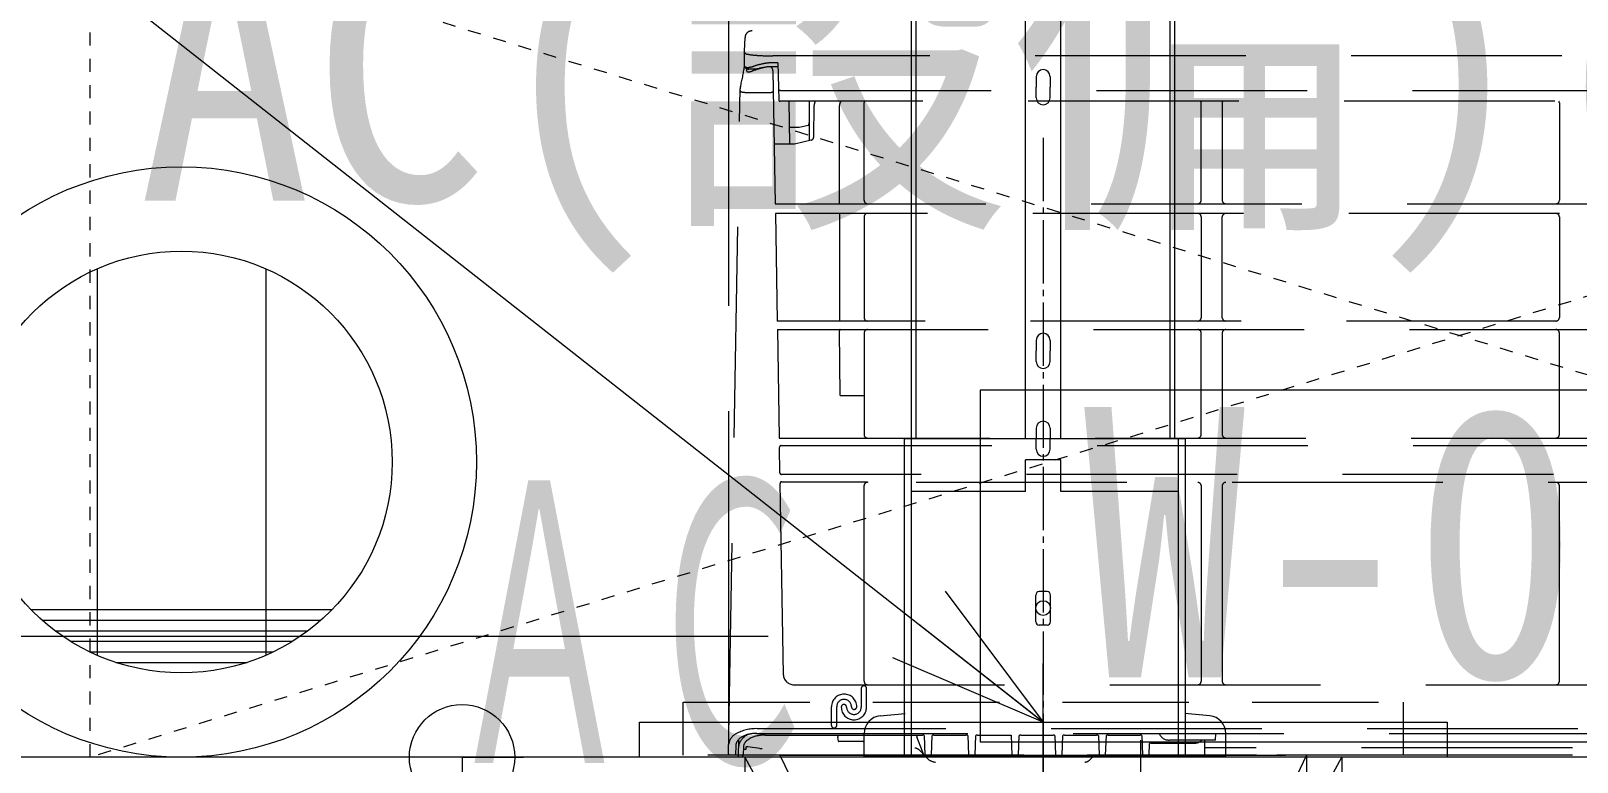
# Model space of a CAD drawing. Units: millimetres at full size, sheet at 1:30. Extents: x -17796 to 21385, y -23279 to 7734.
# Drawn here: x -12703 to -12262.7, y -4758.9 to -4550.9 of the extents above; entities that cross this region are included whole.
import ezdxf
from ezdxf.enums import TextEntityAlignment as Align

# ---------------------------------------------------------------- set-up
doc = ezdxf.new("R2010")
doc.units = ezdxf.units.MM
doc.header["$LTSCALE"] = 30
for name, pattern in [('CHAIN1', [8, 5, -1, 1, -1]), ('DASHED1', [1.8, 1.2, -0.6]), ('DASHED2', [3, 2, -1]), ('DASHED3', [4, 3, -1]), ('USER11', [0.25, 0.125, -0.125]), ('USER4', [0.78, 0.6, -0.06, 0.06, -0.06])]:
    doc.linetypes.add(name, pattern=pattern)
for name, color, linetype, lineweight in [('0-1_(W)電灯', 253, 'Continuous', 18), ('3-C_備品', 6, 'Continuous', 18), ('E-6_白実線', 134, 'Continuous', 9), ('E-A_---', 4, 'DASHED2', 9), ('E-B_ﾊｯﾁﾝｸﾞ', 5, 'Continuous', 9), ('E-E_文字', 6, 'Continuous', 9)]:
    doc.layers.add(name, color=color, linetype=linetype, lineweight=lineweight)
doc.styles.add('ＭＳ ゴシック', font='')
doc.styles.get('ＭＳ ゴシック').set_extended_font_data('MS Gothic')

# ---------------------------------------------------------------- blocks, each defined once
blk = doc.blocks.new('dg')
at = {"layer": 'E-A_---'}
for p, q in [((426.33, 120.06), (-338.36, 120.06)), ((-345.8, 115.76), (-345.79, 116.43)), ((-343.66, 116.34), (-345.33, 116.34)), ((-336.97, 118.07), (-338.46, 118.09)), ((-338.35, 115.84), (-337.72, 78)), ((-336.96, 118.07), (-336.71, 107.55)), ((-351.01, -78.53), (-347.7, 110.74)), ((-336.25, 110.25), (424.23, 110.25)), ((424.29, 107.16), (-336.31, 107.16)), ((-333.58, 94.92), (-333.78, 107.16)), ((-328.01, 107.16), (-328.01, 95.94)), ((-326.76, 97.01), (-326.6, 105.99)), ((-319.41, 78), (-319.41, 105.95)), ((-312.41, 78.97), (-312.41, 106.84)), ((-216.41, 78.97), (-216.41, 106.87)), ((-210.41, 106.87), (-210.41, 79.02)), ((-114.41, 106.75), (-114.41, 79.01)), ((-337.72, 78), (425.7, 78)), ((-337.68, 75.27), (-337.15, 44.63)), ((425.65, 75.25), (-337.68, 75.25)), ((-319.41, 75.05), (-319.41, 45)), ((-312.41, 74.32), (-312.41, 45.59)), ((-216.41, 74.32), (-216.41, 45.59)), ((-210.41, 45.59), (-210.41, 74.27)), ((-114.41, 74.28), (-114.41, 45.63)), ((425.01, 44.63), (-337.15, 44.63)), ((-337.11, 42.22), (-336.58, 11.37)), ((-337.11, 42.22), (424.96, 42.22)), ((-319.24, 23.47), (-319.41, 41.84)), ((-312.41, 41.23), (-312.41, 12.35)), ((-216.41, 12.3), (-216.41, 41.29)), ((-210.41, 41.29), (-210.41, 12.3)), ((-114.41, 12.3), (-114.41, 41.25)), ((-319.24, 23.47), (-312.41, 23.47)), ((-336.58, 11.35), (424.36, 11.35)), ((-336.03, 9.19), (424.01, 9.19)), ((-336.4, 1.48), (-336.53, 8.7)), ((423.88, 0.99), (-335.9, 0.99)), ((-335.4, -55.89), (-336.35, -1.59)), ((-335.85, -1.09), (-311.41, -1.09)), ((-312.41, -57.84), (-312.41, -2.17)), ((-311.41, -1.09), (-311.41, -1.26)), ((302.39, -1.26), (-311.41, -1.26)), ((-216.41, -2.17), (-216.41, -57.84)), ((-210.41, -2.17), (-210.41, -57.84)), ((-114.41, -57.84), (-114.41, -2.1)), ((-332.41, -58.84), (420.39, -58.84)), ((-313.2, -59.9), (-313.2, -65.2)), ((-311.7, -65.2), (-311.7, -59.9)), ((-321.7, -70.4), (-321.7, -65.11)), ((-320.2, -70.4), (-320.2, -65.11)), ((-348.21, -79.34), (-348.12, -74.38)), ((-342.9, -72.67), (430.88, -72.67)), ((430.86, -71.35), (-342.88, -71.35)), ((-340.62, -73.16), (-295.79, -73.16)), ((-319.87, -73.43), (-319.87, -73.16)), ((-319.68, -74.89), (-319.84, -73.77)), ((-312.41, -74.68), (-312.41, -73.09)), ((-297.43, -73.37), (-297.43, -73.16)), ((-295.33, -79.09), (-297.39, -73.62)), ((-295.3, -73.3), (-295.11, -78.86)), ((-293.22, -78.86), (-293.02, -73.3)), ((-292.53, -73.16), (-283.39, -73.16)), ((-282.9, -73.3), (-282.71, -78.86)), ((-280.82, -78.86), (-280.62, -73.3)), ((-268.42, -78.86), (-268.22, -73.3)), ((-267.73, -73.16), (-258.59, -73.16)), ((-258.1, -73.3), (-257.91, -78.86)), ((-256.02, -78.86), (-255.82, -73.3)), ((-255.33, -73.16), (-246.19, -73.16)), ((-245.69, -73.31), (-245.51, -78.86)), ((-243.62, -78.86), (-243.42, -73.3)), ((-242.93, -73.16), (-233.79, -73.16)), ((-233.3, -73.31), (-233.11, -78.86)), ((-212.3, -74.57), (-225.48, -74.57)), ((-212.3, -74.57), (-212.27, -72.67)), ((-348.2, -78.84), (-350.71, -78.84)), ((-348.96, -76.08), (-349.01, -78.84)), ((-346.76, -76.44), (-346.84, -78.86)), ((-295.42, -78.84), (-346.84, -78.86)), ((-346.11, -77.29), (-346.79, -77.29)), ((-346.05, -76.56), (-346.11, -77.29)), ((-342.12, -76.97), (-345.55, -76.54)), ((-312.71, -75.04), (-319.63, -75.04)), ((-231.22, -78.86), (-231.1, -75.56)), ((-230.61, -75.46), (-218.41, -75.46)), ((249.29, -76.84), (-215.41, -76.84)), ((-348.21, -79.34), (-347.34, -79.34)), ((-215.91, -79.34), (-294.9, -79.34)), ((-294.48, -79.73), (-294.87, -79.34)), ((-247.28, -79.34), (-248.23, -80.3))]:
    blk.add_line(p, q, dxfattribs=at)
for points in [[(-346.5, 117.16), (-346.5, 121.38), (-346.3, 125.28)], [(-328.35, 100.24), (-330.92, 99.69), (-333.66, 99.71)], [(-327.52, 96.06), (-332.21, 94.93), (-338.01, 94.92)], [(-280.13, -73.16), (-270.51, -73.16), (-270.31, -78.86)], [(249.35, -78.84), (-215.41, -78.84), (-215.41, -74.57)]]:
    blk.add_lwpolyline(points, dxfattribs=at)
for centre, radius, start, end in [((-344.41, 125.28), 1.89, 85.5863, 180.0532), ((-345.55, 121.61), 1.06, 206.1239, 267.4084), ((-341.41, 143.98), 23.8, 259.8667, 266.6239), ((-338.05, 190.66), 70.6, 266.1322, 269.7495), ((-400.25, 124.73), 54.32, 345.6044, 351.9008), ((-346.29, 117.19), 0.208, 188.4908, 240.345), ((-345.74, 117.96), 1.15, 235.8721, 260.5269), ((-345.83, 116.98), 0.476, 182.8421, 238.9658), ((-345.22, 117.96), 1.63, 238.2551, 253.0355), ((-345.52, 118.92), 2.13, 259.2194, 280.6036), ((-345.65, 115.78), 0.149, 185.3295, 236.5734), ((-345.35, 116.2), 0.668, 235.0391, 278.252), ((-345.24, 117.95), 1.62, 253.8087, 270.4714), ((-345.92, 120.87), 5.38, 277.1265, 288.9823), ((-347.05, 127.6), 10.95, 280.1005, 287.2599), ((-322.87, 51.7), 67.54, 106.4823, 108.3852), ((-334.92, 88.04), 30.43, 101.4911, 106.9763), ((-344.51, 127.92), 11.61, 274.183, 281.3304), ((-333.99, 70.26), 47, 98.3839, 100.1003), ((-337.22, 99.98), 17.17, 97.8566, 106.2848), ((-338.57, 105.27), 12.82, 89.5145, 100.8263), ((-339.39, 116.08), 0.924, 62.1583, 100.719), ((-336.2, -40.29), 157.25, 90.2687, 91.0365), ((-339.6, 115.83), 1.25, 0.4476, 59.2508), ((-347.26, 110.32), 0.488, 203.2897, 266.0551), ((-345.7, 110.69), 2, 164.5123, 178.6531), ((-336.28, 109.74), 0.513, 87.359, 158.0598), ((-345.76, 118.22), 8.54, 259.6388, 268.5142), ((-341.12, 271.56), 161.95, 268.2775, 270.7982), ((-338.15, 107.92), 1.85, 92.514, 112.5395), ((-336.33, 107.55), 0.387, 179.0363, 271.9651), ((-324.43, 106.1), 2.17, 150.7245, 183.0019), ((-317.54, 105.96), 1.87, 139.8774, 180.2435), ((-311.58, 106.84), 0.836, 157.5745, 180.0053), ((-217.68, 106.57), 1.3, 13.0148, 26.8942), ((-209.67, 106.74), 0.752, 145.4706, 169.9408), ((-115.31, 106.74), 0.896, 0.9067, 28.3039), ((-329.29, 101.12), 1.29, 316.8412, 5.8289), ((-327.76, 97.03), 0.999, 283.5574, 359.0309), ((-318.92, 75.04), 0.493, 154.668, 179.7764), ((-311.42, 74.26), 0.998, 89.7581, 176.3982), ((-311.4, 79.01), 1.01, 179.9024, 269.5931), ((-217.42, 79.01), 1.01, 270.4563, 357.2906), ((-217.41, 74.26), 0.998, 3.7241, 90.2164), ((-209.4, 79.01), 1.01, 182.8134, 269.5126), ((-209.42, 74.26), 0.995, 89.7096, 179.618), ((-115.42, 79.01), 1.01, 270.4433, 357.2315), ((-115.41, 74.26), 0.996, 1.1853, 90.2492), ((-318.9, 45.01), 0.508, 180.5071, 227.6248), ((-311.4, 45.64), 1.01, 182.8509, 268.7701), ((-217.42, 45.64), 1.01, 271.1378, 357.2448), ((-209.4, 45.64), 1.01, 182.6911, 269.6473), ((-115.42, 45.64), 1.01, 271.0833, 359.7171), ((-318.77, 41.8), 0.646, 139.1025, 176.1026), ((-311.39, 41.2), 1.02, 91.5907, 178.3357), ((-217.41, 41.22), 0.999, 3.7675, 89.3733), ((-209.42, 41.22), 0.997, 90.5155, 176.3333), ((-115.41, 41.23), 0.995, 1.1257, 90.2917), ((-336.03, 8.69), 0.502, 90.0858, 177.7651), ((-311.41, 12.35), 1.01, 183.0542, 269.7258), ((-217.41, 12.35), 1, 270.2129, 357.0108), ((-209.41, 12.35), 1, 182.9449, 269.3975), ((-115.41, 12.35), 1, 270.1979, 357.0222), ((-335.9, 1.49), 0.5, 181.0489, 270.0395), ((-335.85, -1.59), 0.502, 90.0493, 180.4143), ((-311.41, -2.27), 1.01, 90.8702, 174.7363), ((-217.41, -2.27), 1.01, 5.2597, 89.8234), ((-209.41, -2.27), 1.01, 90.9365, 174.7114), ((-115.42, -2.28), 1.02, 9.7915, 89.6798), ((-332.41, -55.84), 3, 181, 269.96), ((-318.1, -65.11), 3.6, 0.0143, 179.993), ((-312.45, -59.9), 0.75, 359.993, 180.007), ((-311.41, -57.84), 1, 180.0081, 268.7817), ((-217.44, -57.83), 1.03, 281.091, 359.5007), ((-209.38, -57.83), 1.03, 181.6153, 258.9943), ((-115.41, -57.84), 1, 273.2367, 358.9472), ((-318.1, -65.11), 2.1, 0.007, 180.007), ((-318.15, -65.2), 0.75, 0.007, 179.993), ((-315.3, -65.2), 3.6, 180.0143, 0.007), ((-315.3, -65.2), 2.1, 180.007, 359.993), ((-315.25, -65.11), 0.75, 180.007, 0.0283), ((-320.95, -70.4), 0.75, 180.007, 359.993), ((-347.14, -76.25), 3.85, 117.1544, 172.4399), ((-346.02, -76.47), 2.97, 126.1, 172.5145), ((-343.14, -83.24), 11.9, 88.7483, 118.9354), ((-344.74, -76.75), 3.42, 142.2937, 177.5858), ((-343.84, -79.48), 6.69, 104.5725, 125.9882), ((-342.76, -78.2), 5.89, 118.018, 142.8966), ((-344.34, -76.69), 2.43, 128.3736, 174.0375), ((-341.33, -80.55), 7.32, 96.0047, 128.1099), ((-342.92, -82.74), 10.07, 89.9143, 104.9687), ((-340.63, -83.81), 10.64, 89.9706, 97.9338), ((-316.97, -73.39), 2.89, 180.841, 187.523), ((-312.71, -74.73), 0.307, 270.4909, 9.6749), ((-296.84, -73.41), 0.587, 176.4718, 201.0163), ((-295.77, -74.03), 0.867, 56.9306, 91.1148), ((-292.55, -74.02), 0.86, 88.8803, 123.3761), ((-283.37, -74.01), 0.85, 56.5683, 91.4703), ((-280.15, -74.01), 0.852, 88.6999, 123.5514), ((-267.73, -74.11), 0.948, 89.8484, 120.9186), ((-258.58, -74.06), 0.901, 57.596, 90.4511), ((-255.35, -74.02), 0.86, 88.8836, 123.3742), ((-246.19, -74.04), 0.882, 55.6471, 92.378), ((-242.94, -74.04), 0.881, 89.3034, 122.9494), ((-233.75, -73.92), 0.761, 52.8904, 93.2015), ((-225.62, -71.65), 2.93, 200.3623, 272.8004), ((-218.37, -72.31), 3.15, 269.286, 313.9889), ((-350.71, -78.54), 0.3, 179, 270), ((-347.34, -78.84), 0.5, 269.7319, 357.9997), ((-345.72, -77.95), 1.43, 82.9063, 103.1536), ((-341.46, -70.81), 6.19, 263.8839, 270.0859), ((-319.38, -74.88), 0.297, 183.4022, 213.0965), ((-298.22, -79.09), 2.26, 45.7468, 83.7451), ((-301.53, -83.22), 7.55, 36.4588, 49.6657), ((-294.92, -78.89), 0.449, 205.8925, 270.3991), ((-294.61, -78.84), 0.5, 182.0115, 268.7018), ((-293.72, -78.84), 0.5, 270, 357.5701), ((-282.21, -78.84), 0.5, 182.0003, 270), ((-281.32, -78.84), 0.5, 270, 357.2781), ((-269.81, -78.84), 0.5, 180.9601, 269.9922), ((-268.92, -78.84), 0.5, 270, 357.9997), ((-257.41, -78.84), 0.5, 182.0003, 270), ((-256.52, -78.84), 0.5, 270, 357.695), ((-245.01, -78.84), 0.5, 182.0128, 269.9918), ((-244.12, -78.84), 0.5, 269.8529, 357.3442), ((-232.61, -78.84), 0.5, 182.5486, 270), ((-231.72, -78.84), 0.5, 270, 357.9997), ((-230.63, -76.57), 1.11, 89.2107, 115.1414), ((-215.91, -78.84), 0.5, 270, 0), ((-291.83, -77.15), 3.7, 224.2189, 266.1478), ((-249.53, -79.01), 1.83, 269.9827, 315.2769)]:
    blk.add_arc(centre, radius, start, end, dxfattribs=at)

msp = doc.modelspace()

# ---------------------------------------------------------------- linework, layer by layer
at = {"layer": '0-1_(W)電灯', "color": 6, "linetype": 'USER11'}
for p, q in [((-11906.09, -4517.58), (-12686.09, -4757.58)), ((-12686.09, -4517.58), (-11906.09, -4757.58))]:
    msp.add_line(p, q, dxfattribs=at)
at = {"layer": '0-1_(W)電灯', "color": 171}
msp.add_line((-12580.23, -4757.58), (-12562.73, -4757.58), dxfattribs=at)
at = {"layer": '0-1_(W)電灯', "color": 7}
msp.add_line((-12580.23, -4757.58), (-12580.23, -4787.58), dxfattribs=at)
at = {"layer": '0-1_(W)電灯', "color": 6, "linetype": 'USER11'}
msp.add_lwpolyline([(-12686.09, -4757.58), (-12686.09, -4517.58), (-11906.09, -4517.58), (-11906.09, -4757.58)], close=True, dxfattribs=at)
at = {"layer": '0-1_(W)電灯', "color": 2}
msp.add_lwpolyline([(-12432.68, -4753.16), (-12182.68, -4753.16), (-12182.68, -4653.16), (-12432.68, -4653.16)], close=True, dxfattribs=at)
at = {"layer": '0-1_(W)電灯', "color": 4}
msp.add_lwpolyline([(-11589.72, -4967.58), (-11589.72, -4757.58), (-12789.72, -4757.58), (-12789.72, -4967.58)], dxfattribs=at)
at = {"layer": '0-1_(W)電灯', "color": 7}
msp.add_circle((-12580.23, -4757.58), 15, dxfattribs=at)
at = {"layer": '3-C_備品', "color": 54, "linetype": 'USER4'}
msp.add_line((-12414.72, -4581.38), (-12414.72, -5166.03), dxfattribs=at)
at = {"layer": '3-C_備品', "color": 7}
msp.add_line((-12414.72, -4747.58), (-12450.12, -4719.79), dxfattribs=at)
at = {"layer": '3-C_備品'}
for p, q in [((-12499.72, -4757.58), (-12499.72, -5067.58)), ((-12499.72, -4757.58), (-12329.72, -5067.58)), ((-12499.72, -5067.58), (-12329.72, -4757.58)), ((-12329.72, -4757.58), (-12329.72, -5067.58))]:
    msp.add_line(p, q, dxfattribs=at)
msp.add_lwpolyline([(-12941.85, -4296.22), (-12989.51, -4296.22), (-12415.43, -4747.03)], dxfattribs=at)
at = {"layer": '3-C_備品', "color": 7}
msp.add_lwpolyline([(-12442.67, -4710.31), (-12414.72, -4747.58), (-12457.56, -4729.27)], dxfattribs=at)
at = {"layer": '3-C_備品'}
msp.add_lwpolyline([(-12529.72, -4747.58), (-12299.72, -4747.58), (-12299.72, -4757.58), (-12529.72, -4757.58)], close=True, dxfattribs=at)
at = {"layer": 'E-6_白実線', "linetype": 'DASHED1'}
for p, q in [((-12414.72, -5144.94), (-12414.72, -4716.97)), ((-12517.22, -4741.94), (-12312.22, -4741.94)), ((-12517.22, -4756.94), (-12517.22, -4741.94)), ((-12312.22, -4741.94), (-12312.22, -4756.94)), ((-12312.22, -4756.94), (-12517.22, -4756.94)), ((-12489.72, -4756.94), (-12339.72, -4756.94)), ((-12489.72, -5069.94), (-12489.72, -4756.94)), ((-12339.72, -4756.94), (-12489.72, -5069.94)), ((-12489.72, -4756.94), (-12339.72, -5069.94)), ((-12339.72, -4756.94), (-12339.72, -5069.94))]:
    msp.add_line(p, q, dxfattribs=at)
at = {"layer": 'E-A_---', "color": 3, "linetype": 'Continuous'}
for p, q in [((-12452.24, -4666.94), (-12452.24, -4119.94)), ((-12450.94, -4666.94), (-12450.94, -4119.94)), ((-12419.74, -4666.94), (-12419.74, -4119.94)), ((-12409.74, -4666.94), (-12409.74, -4119.94)), ((-12378.54, -4666.94), (-12378.54, -4119.94)), ((-12377.24, -4666.94), (-12377.24, -4119.94)), ((-12416.74, -4563.94), (-12416.74, -4566.94)), ((-12412.74, -4563.94), (-12412.74, -4566.94)), ((-12416.74, -4569.94), (-12416.74, -4566.94)), ((-12412.74, -4569.94), (-12412.74, -4566.94)), ((-12416.74, -4638.96), (-12416.74, -4641.96)), ((-12412.74, -4638.96), (-12412.74, -4641.96)), ((-12416.74, -4644.96), (-12416.74, -4641.96)), ((-12412.74, -4644.96), (-12412.74, -4641.96)), ((-12454.3, -4666.94), (-12454.3, -4756.94)), ((-12374.3, -4666.94), (-12454.3, -4666.94)), ((-12452.3, -4666.94), (-12452.3, -4756.94)), ((-12416.74, -4663.94), (-12416.74, -4666.94)), ((-12416.74, -4669.94), (-12416.74, -4666.94)), ((-12412.74, -4663.94), (-12412.74, -4666.94)), ((-12412.74, -4669.94), (-12412.74, -4666.94)), ((-12376.3, -4666.94), (-12376.3, -4756.94)), ((-12374.3, -4666.94), (-12374.3, -4756.94)), ((-12419.74, -4681.94), (-12419.74, -4672.92)), ((-12409.74, -4672.92), (-12419.74, -4672.92)), ((-12409.74, -4681.94), (-12409.74, -4672.92)), ((-12419.74, -4681.94), (-12452.3, -4681.94)), ((-12376.3, -4681.94), (-12409.74, -4681.94)), ((-12413.64, -4710.45), (-12415.84, -4710.45)), ((-12416.84, -4719.02), (-12416.84, -4711.45)), ((-12412.64, -4719.02), (-12412.64, -4711.45)), ((-12413.64, -4720.02), (-12415.84, -4720.02)), ((-12461.19, -4745.79), (-12454.01, -4745.11)), ((-12367.24, -4745.79), (-12374.41, -4745.11)), ((-12465.71, -4757.23), (-12465.71, -4750.77)), ((-12362.71, -4757.23), (-12362.71, -4750.77)), ((-12414.21, -4757.23), (-12465.71, -4757.23)), ((-12414.21, -4757.23), (-12362.71, -4757.23))]:
    msp.add_line(p, q, dxfattribs=at)
at = {"layer": 'E-A_---', "linetype": 'Continuous'}
msp.add_line((-13053.78, -4723.17), (-12493.02, -4723.17), dxfattribs=at)
at = {"layer": 'E-A_---', "color": 5, "linetype": 'CHAIN1'}
msp.add_line((-12414.72, -4910.46), (-12414.72, -4746.67), dxfattribs=at)
at = {"layer": 'E-A_---', "color": 6, "linetype": 'Continuous'}
msp.add_line((-12386.97, -4825.29), (-12386.97, -4752.67), dxfattribs=at)
at = {"layer": 'E-A_---', "color": 3, "linetype": 'Continuous'}
msp.add_circle((-12414.74, -4715.14), 2.1, dxfattribs=at)
for centre, radius, start, end in [((-12414.74, -4563.94), 2, 0, 180), ((-12414.74, -4569.94), 2, 180, 0), ((-12414.74, -4638.96), 2, 0, 180), ((-12414.74, -4644.96), 2, 180, 0), ((-12414.74, -4663.94), 2, 0, 180), ((-12414.74, -4669.94), 2, 180, 0), ((-12415.84, -4711.45), 1, 90, 180), ((-12413.64, -4711.45), 1, 0, 90), ((-12415.84, -4719.02), 1, 180, 270), ((-12413.64, -4719.02), 1, 270, 0), ((-12460.71, -4750.77), 5, 95.4614, 180), ((-12367.71, -4750.77), 5, 0, 84.5386)]:
    msp.add_arc(centre, radius, start, end, dxfattribs=at)
at = {"layer": 'E-B_ﾊｯﾁﾝｸﾞ', "linetype": 'DASHED3'}
msp.add_line((-12504.33, -3579.15), (-12504.33, -4757.58), dxfattribs=at)
at = {"layer": 'E-E_文字'}
for p, q in [((-12684.13, -4618.58), (-12684.13, -4728.58)), ((-12636.13, -4618.58), (-12636.13, -4728.58)), ((-12702.97, -4715.58), (-12617.29, -4715.58)), ((-12699.81, -4718.58), (-12620.46, -4718.58)), ((-12696.13, -4721.58), (-12624.14, -4721.58)), ((-12691.73, -4724.58), (-12628.53, -4724.58)), ((-12686.28, -4727.58), (-12633.99, -4727.58)), ((-12678.87, -4730.58), (-12641.4, -4730.58))]:
    msp.add_line(p, q, dxfattribs=at)
msp.add_lwpolyline([(-12702.97, -4715.58), (-12660.13, -4715.58), (-12617.29, -4715.58)], dxfattribs=at)
for radius in [84, 60]:
    msp.add_circle((-12660.13, -4673.58), radius, dxfattribs=at)

# ---------------------------------------------------------------- block references
at = {"layer": 'E-A_---'}
msp.add_blockref('dg', (-12153.33, -4678.1), dxfattribs=at)

# ---------------------------------------------------------------- texts
at = {"layer": '0-1_(W)電灯', "color": 94, "style": 'ＭＳ ゴシック', "width": 0.95}
msp.add_text('AC(設備)(13F)', height=76.97, dxfattribs=at).set_placement((-12672.68, -4622.28), align=Align.BOTTOM_LEFT)
at = {"layer": '0-1_(W)電灯', "color": 2, "style": 'ＭＳ ゴシック', "width": 0.9}
msp.add_text('W-02', height=76.97, dxfattribs=at).set_placement((-12403.68, -4757.96), align=Align.BOTTOM_LEFT)
at = {"layer": 'E-E_文字', "style": 'ＭＳ ゴシック', "width": 0.5}
msp.add_text('ＡＣ', height=80.22, dxfattribs=at).set_placement((-12585.28, -4783.23), align=Align.BOTTOM_LEFT)

doc.saveas('drawing.dxf')
